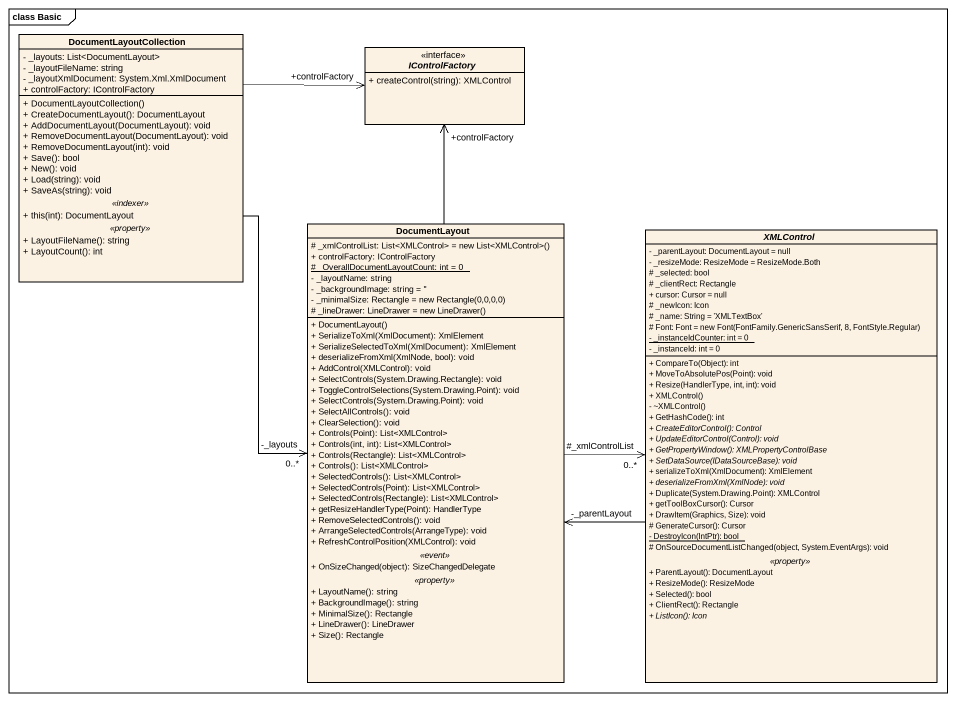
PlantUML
@startuml
mainframe class Basic
hide circle
hide empty members
skinparam classAttributeIconSize 0
class DocumentLayoutCollection {
  - _layouts: List<DocumentLayout>
  - _layoutFileName: string
  - _layoutXmlDocument: System.Xml.XmlDocument
  + controlFactory: IControlFactory
  --
  + DocumentLayoutCollection()
  + CreateDocumentLayout(): DocumentLayout
  + AddDocumentLayout(DocumentLayout): void
  + RemoveDocumentLayout(DocumentLayout): void
  + RemoveDocumentLayout(int): void
  + Save(): bool
  + New(): void
  + Load(string): void
  + SaveAs(string): void
  .. <<indexer>> ..
  + this(int): DocumentLayout
  .. <<property>> ..
  + LayoutFileName(): string
  + LayoutCount(): int
}
interface IControlFactory <<interface>> {
  + createControl(string): XMLControl
}
class DocumentLayout {
  {field} # _xmlControlList: List<XMLControl> = new List<XMLControl>()
  + controlFactory: IControlFactory
  {static} # _OverallDocumentLayoutCount: int = 0
  - _layoutName: string
  - _backgroundImage: string = ''
  {field} - _minimalSize: Rectangle = new Rectangle(0,0,0,0)
  {field} # _lineDrawer: LineDrawer = new LineDrawer()
  --
  + DocumentLayout()
  + SerializeToXml(XmlDocument): XmlElement
  + SerializeSelectedToXml(XmlDocument): XmlElement
  + deserializeFromXml(XmlNode, bool): void
  + AddControl(XMLControl): void
  + SelectControls(System.Drawing.Rectangle): void
  + ToggleControlSelections(System.Drawing.Point): void
  + SelectControls(System.Drawing.Point): void
  + SelectAllControls(): void
  + ClearSelection(): void
  + Controls(Point): List<XMLControl>
  + Controls(int, int): List<XMLControl>
  + Controls(Rectangle): List<XMLControl>
  + Controls(): List<XMLControl>
  + SelectedControls(): List<XMLControl>
  + SelectedControls(Point): List<XMLControl>
  + SelectedControls(Rectangle): List<XMLControl>
  + getResizeHandlerType(Point): HandlerType
  + RemoveSelectedControls(): void
  + ArrangeSelectedControls(ArrangeType): void
  + RefreshControlPosition(XMLControl): void
  .. <<event>> ..
  + OnSizeChanged(object): SizeChangedDelegate
  .. <<property>> ..
  + LayoutName(): string
  + BackgroundImage(): string
  + MinimalSize(): Rectangle
  + LineDrawer(): LineDrawer
  + Size(): Rectangle
}
abstract class XMLControl {
  - _parentLayout: DocumentLayout = null
  - _resizeMode: ResizeMode = ResizeMode.Both
  # _selected: bool
  # _clientRect: Rectangle
  + cursor: Cursor = null
  # _newIcon: Icon
  # _name: String = 'XMLTextBox'
  {field} # Font: Font = new Font(FontFamily.GenericSansSerif, 8, FontStyle.Regular)
  {static} - _instanceIdCounter: int = 0
  - _instanceId: int = 0
  --
  + CompareTo(Object): int
  + MoveToAbsolutePos(Point): void
  + Resize(HandlerType, int, int): void
  + XMLControl()
  - ~XMLControl()
  + GetHashCode(): int
  {abstract} + CreateEditorControl(): Control
  {abstract} + UpdateEditorControl(Control): void
  {abstract} + GetPropertyWindow(): XMLPropertyControlBase
  {abstract} + SetDataSource(IDataSourceBase): void
  + serializeToXml(XmlDocument): XmlElement
  {abstract} + deserializeFromXml(XmlNode): void
  + Duplicate(System.Drawing.Point): XMLControl
  + getToolBoxCursor(): Cursor
  + DrawItem(Graphics, Size): void
  # GenerateCursor(): Cursor
  {static} - DestroyIcon(IntPtr): bool
  # OnSourceDocumentListChanged(object, System.EventArgs): void
  .. <<property>> ..
  + ParentLayout(): DocumentLayout
  + ResizeMode(): ResizeMode
  + Selected(): bool
  + ClientRect(): Rectangle
  {abstract} + ListIcon(): Icon
}
DocumentLayoutCollection -right-> "+controlFactory" IControlFactory
DocumentLayoutCollection --> "-_layouts\n0..*" DocumentLayout
DocumentLayout -up-> "+controlFactory" IControlFactory
DocumentLayout -right-> "#_xmlControlList\n0..*" XMLControl
XMLControl -left-> "-_parentLayout" DocumentLayout
@enduml
